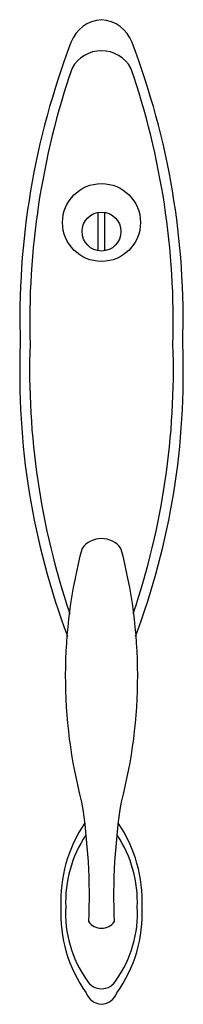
# Model space of a CAD drawing. Header units: metres. Extents: x 140 to 201, y 180 to 544.
import ezdxf

# ---------------------------------------------------------------- set-up
doc = ezdxf.new("R2010")
doc.units = ezdxf.units.M
doc.layers.add('3', color=3, linetype='Continuous')
doc.layers.add('7', color=7, linetype='Continuous')

msp = doc.modelspace()

# ---------------------------------------------------------------- linework, layer by layer
at = {"layer": '3'}
for p, q in [((169.5, 458.56), (169.5, 472.76)), ((171.9, 458.56), (171.9, 472.76))]:
    msp.add_line(p, q, dxfattribs=at)
for points in [[(182.46, 324.46, 0.09), (197.1, 423.98, 0.09), (181.57, 526.1, 0.59), (159.83, 526.1, 0.09), (144.3, 423.98, 0.09), (158.94, 324.46, 0.09)], [(164.87, 242.44, 0.16), (157.5, 215.95, 0.17), (165.26, 188.89, 0.59), (176.13, 188.89, 0.17), (183.9, 215.95, 0.16), (176.53, 242.44)]]:
    msp.add_lwpolyline(points, format="xyb", dxfattribs=at)
msp.add_circle((170.7, 465.66), 7.2, dxfattribs=at)
at = {"layer": '7'}
for points in [[(183.31, 316.03, 0.1), (200.7, 423.98, 0.1), (181.97, 535.5, 0.3), (170.7, 543.98, 0.3), (159.43, 535.5, 0.1), (140.7, 423.98, 0.1), (158.09, 316.03, 0.1)], [(164.4, 246.77, 0.16), (155.7, 215.95, 0.17), (165.06, 184.19, 0.3), (170.7, 179.95, 0.3), (176.34, 184.19, 0.17), (185.7, 215.95, 0.16), (176.99, 246.77)]]:
    msp.add_lwpolyline(points, format="xyb", dxfattribs=at)
msp.add_lwpolyline([(165.9, 210.52, 0.5), (175.5, 210.52, -0.05), (178.06, 254.73, 0.13), (177.9, 348.52, 0.5), (163.5, 348.52, 0.13), (163.34, 254.73, -0.05)], format="xyb", close=True, dxfattribs=at)
msp.add_circle((170.7, 469), 14.4, dxfattribs=at)

doc.saveas('drawing.dxf')
